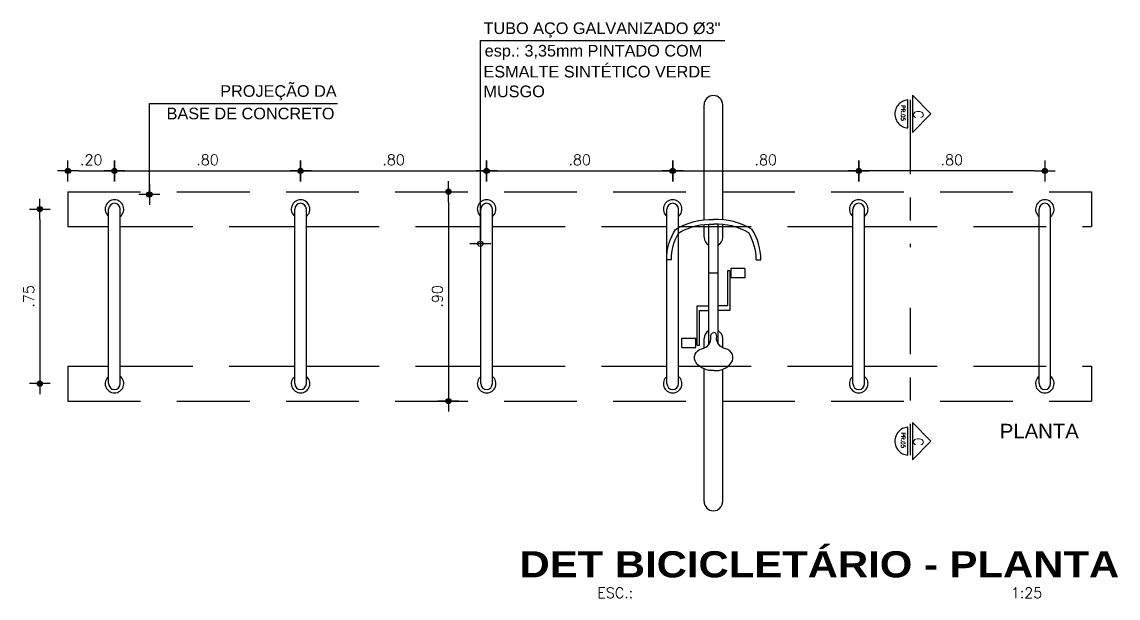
# Model space of a CAD drawing. Header units: millimetres. Extents: x 490 to 675, y -160 to -87.
# Drawn here: x 502.586 to 507.299, y -105.623 to -103.147 of the extents above; entities that cross this region are included whole.
import ezdxf
from ezdxf.enums import TextEntityAlignment as Align

# ---------------------------------------------------------------- set-up
doc = ezdxf.new("R2010")
doc.units = ezdxf.units.MM
doc.header["$LTSCALE"] = 2.5
for name, pattern in [('CENTER', [50.8, 31.75, -6.35, 6.35, -6.35]), ('DASHED2', [0.375, 0.25, -0.125]), ('HIDDEN2', [0.1875, 0.125, -0.0625])]:
    doc.linetypes.add(name, pattern=pattern)
for name, color, linetype in [('AN_TEXTOS', 2, 'Continuous'), ('ARQ_LAYOUT', 5, 'Continuous'), ('ARQ_PROJEÇÃO', 8, 'DASHED2'), ('ARQ_VISTA1', 7, 'Continuous'), ('ARQ_VISTA2', 2, 'Continuous'), ('COTAS', 1, 'Continuous'), ('LAYOUT', 1, 'Continuous'), ('LCORTE', 2, 'CENTER'), ('TEXTO', 2, 'Continuous'), ('TEXTOS', 2, 'Continuous'), ('TITULO', 2, 'Continuous')]:
    doc.layers.add(name, color=color, linetype=linetype)
doc.styles.add('ARIAL', font='arial.ttf')
doc.styles.add('COTA200', font='ROMANS.SHX')
doc.styles.add('COTA25', font='romans.shx')
doc.styles.add('ROMANS', font='romans', dxfattribs={"oblique": 15})
doc.styles.add('TIT200', font='')
doc.styles.get('TIT200').set_extended_font_data('Arial Black')
doc.dimstyles.new('COTA25', dxfattribs={"dimtxt": 0.045, "dimasz": 0.045, "dimexe": 0.05, "dimexo": 0.95, "dimgap": 0.025, "dimtad": 1, "dimzin": 4, "dimdsep": 46, "dimtxsty": 'COTA25', "dimblk": 'bola', "dimcen": -0.1, "dimdle": 0.05, "dimse1": 1, "dimse2": 1, "dimclrd": 256, "dimclre": 3, "dimclrt": 2, "dimadec": 0, "dimazin": 0, "dimtfac": 1, "dimtix": 1, "dimtmove": 2, "dimatfit": 3, "dimldrblk": 'USERTICK', "dimfxl": 1, "dimtvp": 2.5, "dimtolj": 1, "dimtzin": 4, "dimarcsym": 0})
doc.dimstyles.new('COTA25$0', dxfattribs={"dimtxt": 0.045, "dimasz": 0.045, "dimexe": 0.05, "dimexo": 0.95, "dimgap": 0.025, "dimtad": 1, "dimzin": 4, "dimdsep": 46, "dimtxsty": 'COTA25', "dimblk": 'bola', "dimcen": -0.1, "dimdle": 0.05, "dimse1": 1, "dimse2": 1, "dimclrd": 256, "dimclre": 3, "dimclrt": 2, "dimadec": 0, "dimazin": 0, "dimtfac": 1, "dimtix": 1, "dimtmove": 2, "dimatfit": 3, "dimldrblk": 'USERTICK', "dimfxl": 1, "dimtvp": 2.5, "dimtolj": 1, "dimtzin": 4, "dimarcsym": 0})
doc.dimstyles.new('COTA25$7', dxfattribs={"dimtxt": 0.045, "dimasz": 0.045, "dimexe": 0.05, "dimexo": 0.95, "dimgap": 0.01, "dimtad": 1, "dimzin": 4, "dimdsep": 46, "dimtxsty": 'COTA25', "dimblk1": 'OPEN30', "dimblk2": 'OPEN30', "dimsah": 1, "dimcen": -0.1, "dimdle": 0.05, "dimse1": 1, "dimse2": 1, "dimclrd": 256, "dimclre": 3, "dimclrt": 2, "dimadec": 0, "dimazin": 0, "dimtfac": 1, "dimtix": 1, "dimtmove": 2, "dimatfit": 3, "dimldrblk": 'bola', "dimfxl": 1, "dimtvp": 2.5, "dimtolj": 1, "dimtzin": 4, "dimarcsym": 0})

# ---------------------------------------------------------------- blocks, each defined once
blk = doc.blocks.new('USERTICK')
at = {"color": 0}
for p, q in [((-1, 0), (1, 0)), ((0, 1), (0, -1))]:
    blk.add_line(p, q, dxfattribs=at)
blk.add_circle((0, 0), 0.25, dxfattribs=at)
blk = doc.blocks.new('bola')
blk.add_hatch(color=0).paths.add_polyline_path([(-0.25, 0, 1), (0.25, 0, 1)])
at = {"color": 0}
for p, q in [((-1, 0), (-0.25, 0)), ((0, 1), (0, 0.25)), ((0.25, 0), (1, 0)), ((0, -0.25), (0, -1))]:
    blk.add_line(p, q, dxfattribs=at)
blk.add_circle((0, 0), 0.25, dxfattribs=at)
blk = doc.blocks.new('*D60')
at = {"layer": 'COTAS', "lineweight": -2}
blk.add_line((502.8293, -103.7868), (502.9393, -103.7868), dxfattribs=at)
at = {"layer": 'DEFPOINTS', "color": 0}
for p in [(502.9843, -103.7868), (502.7843, -103.9512), (502.9843, -103.9512)]:
    blk.add_point(p, dxfattribs=at)
at = {"layer": 'COTAS', "lineweight": -2, "xscale": 0.045, "yscale": 0.045, "zscale": 0.045, "rotation": 180}
blk.add_blockref('bola', (502.7843, -103.7868), dxfattribs=at)
at = {"layer": 'COTAS', "lineweight": -2, "xscale": 0.045, "yscale": 0.045, "zscale": 0.045}
blk.add_blockref('bola', (502.9843, -103.7868), dxfattribs=at)
at = {"layer": 'COTAS', "color": 2, "insert": (502.8843, -103.7393), "char_height": 0.045, "attachment_point": 5, "style": 'COTA25'}
blk.add_mtext('\\A1;.20', dxfattribs=at)
blk = doc.blocks.new('*D61')
at = {"layer": 'COTAS', "lineweight": -2}
blk.add_line((503.0293, -103.7868), (503.7393, -103.7868), dxfattribs=at)
at = {"layer": 'DEFPOINTS', "color": 0}
for p in [(503.7843, -103.7868), (502.9843, -103.9512), (503.7843, -103.9512)]:
    blk.add_point(p, dxfattribs=at)
at = {"layer": 'COTAS', "lineweight": -2, "xscale": 0.045, "yscale": 0.045, "zscale": 0.045, "rotation": 180}
blk.add_blockref('bola', (502.9843, -103.7868), dxfattribs=at)
at = {"layer": 'COTAS', "lineweight": -2, "xscale": 0.045, "yscale": 0.045, "zscale": 0.045}
blk.add_blockref('bola', (503.7843, -103.7868), dxfattribs=at)
at = {"layer": 'COTAS', "color": 2, "insert": (503.3843, -103.7393), "char_height": 0.045, "attachment_point": 5, "style": 'COTA25'}
blk.add_mtext('\\A1;.80', dxfattribs=at)
blk = doc.blocks.new('*D62')
at = {"layer": 'COTAS', "lineweight": -2}
blk.add_line((503.8293, -103.7868), (504.5393, -103.7868), dxfattribs=at)
at = {"layer": 'DEFPOINTS', "color": 0}
for p in [(504.5843, -103.7868), (503.7843, -103.9512), (504.5843, -103.9512)]:
    blk.add_point(p, dxfattribs=at)
at = {"layer": 'COTAS', "lineweight": -2, "xscale": 0.045, "yscale": 0.045, "zscale": 0.045, "rotation": 180}
blk.add_blockref('bola', (503.7843, -103.7868), dxfattribs=at)
at = {"layer": 'COTAS', "lineweight": -2, "xscale": 0.045, "yscale": 0.045, "zscale": 0.045}
blk.add_blockref('bola', (504.5843, -103.7868), dxfattribs=at)
at = {"layer": 'COTAS', "color": 2, "insert": (504.1843, -103.7393), "char_height": 0.045, "attachment_point": 5, "style": 'COTA25'}
blk.add_mtext('\\A1;.80', dxfattribs=at)
blk = doc.blocks.new('*D63')
at = {"layer": 'COTAS', "lineweight": -2}
blk.add_line((504.6293, -103.7868), (505.3393, -103.7868), dxfattribs=at)
at = {"layer": 'DEFPOINTS', "color": 0}
for p in [(505.3843, -103.7868), (504.5843, -103.9512), (505.3843, -103.9512)]:
    blk.add_point(p, dxfattribs=at)
at = {"layer": 'COTAS', "lineweight": -2, "xscale": 0.045, "yscale": 0.045, "zscale": 0.045, "rotation": 180}
blk.add_blockref('bola', (504.5843, -103.7868), dxfattribs=at)
at = {"layer": 'COTAS', "lineweight": -2, "xscale": 0.045, "yscale": 0.045, "zscale": 0.045}
blk.add_blockref('bola', (505.3843, -103.7868), dxfattribs=at)
at = {"layer": 'COTAS', "color": 2, "insert": (504.9843, -103.7393), "char_height": 0.045, "attachment_point": 5, "style": 'COTA25'}
blk.add_mtext('\\A1;.80', dxfattribs=at)
blk = doc.blocks.new('*D64')
at = {"layer": 'COTAS', "lineweight": -2}
blk.add_line((505.4293, -103.7868), (506.1393, -103.7868), dxfattribs=at)
at = {"layer": 'DEFPOINTS', "color": 0}
for p in [(506.1843, -103.7868), (505.3843, -103.9512), (506.1843, -103.9512)]:
    blk.add_point(p, dxfattribs=at)
at = {"layer": 'COTAS', "lineweight": -2, "xscale": 0.045, "yscale": 0.045, "zscale": 0.045, "rotation": 180}
blk.add_blockref('bola', (505.3843, -103.7868), dxfattribs=at)
at = {"layer": 'COTAS', "lineweight": -2, "xscale": 0.045, "yscale": 0.045, "zscale": 0.045}
blk.add_blockref('bola', (506.1843, -103.7868), dxfattribs=at)
at = {"layer": 'COTAS', "color": 2, "insert": (505.7843, -103.7393), "char_height": 0.045, "attachment_point": 5, "style": 'COTA25'}
blk.add_mtext('\\A1;.80', dxfattribs=at)
blk = doc.blocks.new('*D65')
at = {"layer": 'COTAS', "lineweight": -2}
blk.add_line((502.6634, -103.9962), (502.6634, -104.6562), dxfattribs=at)
at = {"layer": 'DEFPOINTS', "color": 0}
for p in [(502.9843, -103.9512), (502.6634, -104.7012), (502.9843, -104.7012)]:
    blk.add_point(p, dxfattribs=at)
at = {"layer": 'COTAS', "lineweight": -2, "xscale": 0.045, "yscale": 0.045, "zscale": 0.045}
for p, rotation in [((502.6634, -103.9512), 90), ((502.6634, -104.7012), 270)]:
    blk.add_blockref('bola', p, dxfattribs=dict(at, rotation=rotation))
at = {"layer": 'COTAS', "color": 2, "insert": (502.6159, -104.3262), "char_height": 0.045, "attachment_point": 5, "rotation": 90, "style": 'COTA25'}
blk.add_mtext('\\A1;.75', dxfattribs=at)
blk = doc.blocks.new('Bike')
at = {"layer": 'LAYOUT'}
for p, q in [((-0.7057, 0.1806), (-0.7057, 0.2006)), ((-1.0835, 0.1348), (-1.0435, 0.1348)), ((-1.0835, 0.1348), (-1.0835, 0.0748)), ((-1.0435, 0.1348), (-1.0435, 0.0748)), ((-1.0835, 0.0748), (-1.0435, 0.0748)), ((-1.0735, 0.0698), (-0.9035, 0.0698)), ((-1.0735, 0.0698), (-1.0735, 0.0598)), ((-1.0735, 0.0598), (-0.9235, 0.0598)), ((-1.0685, 0.0748), (-1.0685, 0.0698)), ((-1.0635, 0.0748), (-1.0635, 0.0698)), ((-1.0585, 0.0748), (-1.0585, 0.0698)), ((-0.9235, 0.0598), (-0.9235, 0.0198)), ((-0.9035, 0.0698), (-0.9035, 0.0198)), ((-1.7448, 0.0398), (-1.1755, 0.0398)), ((-1.0862, 0.0398), (-1.0448, 0.0398)), ((-1.0707, 0.0198), (-0.5526, 0.0198)), ((-0.7635, -0.0202), (-0.7635, 0.0198)), ((-0.6094, 0.0398), (-0.5542, 0.0398)), ((-0.5341, 0.0398), (-0.04, 0.0398)), ((-1.7448, -0.0402), (-1.1769, -0.0402)), ((-1.0847, -0.0402), (-1.0448, -0.0402)), ((-1.0655, -0.0202), (-0.5525, -0.0202)), ((-0.9235, -0.0702), (-0.9235, -0.0202)), ((-0.9035, -0.0602), (-0.9035, -0.0202)), ((-0.6094, -0.0402), (-0.5538, -0.0402)), ((-0.5337, -0.0402), (-0.0414, -0.0402)), ((-0.7535, -0.0702), (-0.9235, -0.0702)), ((-0.7535, -0.0602), (-0.9035, -0.0602)), ((-0.7835, -0.1352), (-0.7835, -0.0752)), ((-0.7435, -0.0752), (-0.7835, -0.0752)), ((-0.7685, -0.0752), (-0.7685, -0.0702)), ((-0.7635, -0.0752), (-0.7635, -0.0702)), ((-0.7585, -0.0752), (-0.7585, -0.0702)), ((-0.7535, -0.0702), (-0.7535, -0.0602)), ((-0.7435, -0.1352), (-0.7435, -0.0752)), ((-0.7435, -0.1352), (-0.7835, -0.1352)), ((-0.7057, -0.1843), (-0.7057, -0.2043))]:
    blk.add_line(p, q, dxfattribs=at)
for points in [[(-0.7057, 0.2006, -0.142395), (-0.5753, 0.1627, -0.145267), (-0.5326, -0.0026, -0.145267)], [(-0.7057, 0.1806, -0.137013), (-0.59, 0.1483, -0.140936), (-0.5526, -0.0019, 3.593094)], [(-1.1823, -0.0019, -0.258866), (-1.1491, 0.0732, -0.559336), (-1.0891, 0.0497, 0.400185), (-1.0357, 0.0106, -0.402407), (-1.0187, -0.0019, 1.339464)], [(-1.1823, -0.0019, 0.258866), (-1.1491, -0.0769, 0.559336), (-1.0891, -0.0534, -0.400185), (-1.0357, -0.0143, 0.402407), (-1.0187, -0.0019, -1.339464)], [(-0.7057, -0.2043, 0.142395), (-0.5753, -0.1664, 0.145267), (-0.5326, -0.0011, 0.145267)], [(-0.7057, -0.1843, 0.137013), (-0.59, -0.152, 0.140936), (-0.5526, -0.0019, -3.593094)]]:
    blk.add_lwpolyline(points, format="xyb", dxfattribs=at)
for centre, start, end in [((-1.7448, -0.0002), 90, 270), ((-1.0448, -0.0002), 30, 90), ((-0.6094, -0.0002), 90, 150), ((-0.04, -0.0002), 270, 90), ((-1.0448, -0.0002), 270, 330), ((-0.6094, -0.0002), 210, 270)]:
    blk.add_arc(centre, 0.04, start, end, dxfattribs=at)
blk = doc.blocks.new('A$C37BF6A88')
at = {"layer": 'ARQ_VISTA1', "color": 8}
for centre, start, end in [((0, 0.75), 308.6822, 231.3178), ((0, 0), 128.6822, 51.3178)]:
    blk.add_arc(centre, 0.04, start, end, dxfattribs=at)
at = {"layer": 'ARQ_VISTA2'}
for p, q in [((-0.025, 0), (-0.025, 0.75)), ((0.025, 0), (0.025, 0.75))]:
    blk.add_line(p, q, dxfattribs=at)
for centre, start, end in [((0, 0.75), 0, 180), ((0, 0), 180, 0)]:
    blk.add_arc(centre, 0.025, start, end, dxfattribs=at)
blk = doc.blocks.new('*D67')
at = {"layer": 'COTAS', "lineweight": -2}
blk.add_line((504.4201, -103.9212), (504.4201, -104.7312), dxfattribs=at)
at = {"layer": 'DEFPOINTS', "color": 0}
for p in [(505.026, -103.8762), (504.4201, -104.7762), (505.026, -104.7762)]:
    blk.add_point(p, dxfattribs=at)
at = {"layer": 'COTAS', "lineweight": -2, "xscale": 0.045, "yscale": 0.045, "zscale": 0.045}
for p, rotation in [((504.4201, -103.8762), 90), ((504.4201, -104.7762), 270)]:
    blk.add_blockref('bola', p, dxfattribs=dict(at, rotation=rotation))
at = {"layer": 'COTAS', "color": 2, "insert": (504.3726, -104.3262), "char_height": 0.045, "attachment_point": 5, "rotation": 90, "style": 'COTA25'}
blk.add_mtext('\\A1;.90', dxfattribs=at)
blk = doc.blocks.new('*D68')
at = {"layer": 'COTAS', "lineweight": -2}
blk.add_line((506.9393, -103.7868), (506.2293, -103.7868), dxfattribs=at)
at = {"layer": 'DEFPOINTS', "color": 0}
for p in [(506.1843, -103.7868), (506.1843, -103.9512), (506.9843, -103.9512)]:
    blk.add_point(p, dxfattribs=at)
at = {"layer": 'COTAS', "lineweight": -2, "xscale": 0.045, "yscale": 0.045, "zscale": 0.045, "rotation": 180}
blk.add_blockref('bola', (506.1843, -103.7868), dxfattribs=at)
at = {"layer": 'COTAS', "lineweight": -2, "xscale": 0.045, "yscale": 0.045, "zscale": 0.045}
blk.add_blockref('bola', (506.9843, -103.7868), dxfattribs=at)
at = {"layer": 'COTAS', "color": 2, "insert": (506.5843, -103.7393), "char_height": 0.045, "attachment_point": 5, "style": 'COTA25'}
blk.add_mtext('\\A1;.80', dxfattribs=at)
blk = doc.blocks.new('Ind-cor')
at = {"color": 2}
for p, q in [((-0.117, 0.059), (0.35, 0.525)), ((0.816, 0.059), (0.35, 0.525)), ((-0.117, 0.059), (0.816, 0.059)), ((0, -0.059), (0.7, -0.059))]:
    blk.add_line(p, q, dxfattribs=at)
blk.add_line((0, 0), (0.7, 0))
blk.add_arc((0.35, -0.029), 0.351, 184.7802, 355.2198, dxfattribs=at)
at = {"color": 2, "style": 'ROMANS', "flags": 4}
blk.add_attdef('N', (0.239, 0.09), '', height=0.24, dxfattribs=at)
at = {"layer": 'TEXTOS', "style": 'ROMANS'}
blk.add_text('PR.05', height=0.1, dxfattribs=at).set_placement((0.129, -0.223))

msp = doc.modelspace()

# ---------------------------------------------------------------- linework, layer by layer
at = {"layer": 'ARQ_PROJEÇÃO', "linetype": 'HIDDEN2'}
for p, q in [((502.7843, -103.8762), (507.1843, -103.8762)), ((503.0093, -104.0262), (503.7593, -104.0262)), ((503.8093, -104.0262), (504.5593, -104.0262)), ((504.6093, -104.0262), (505.3593, -104.0262)), ((505.4093, -104.0262), (506.1593, -104.0262)), ((506.2093, -104.0262), (507.1843, -104.0262)), ((503.0093, -104.6262), (503.7593, -104.6262)), ((503.8093, -104.6262), (504.5593, -104.6262)), ((504.6093, -104.6262), (505.3593, -104.6262)), ((505.4093, -104.6262), (506.1593, -104.6262)), ((506.2093, -104.6262), (507.1843, -104.6262)), ((502.7843, -104.7762), (507.1843, -104.7762))]:
    msp.add_line(p, q, dxfattribs=at)
at = {"layer": 'ARQ_PROJEÇÃO'}
for p, q in [((502.7843, -103.8762), (502.7843, -104.0262)), ((507.1843, -103.8762), (507.1843, -104.0262)), ((502.7843, -104.0262), (502.9593, -104.0262)), ((502.7843, -104.6262), (502.9593, -104.6262)), ((502.7843, -104.6262), (502.7843, -104.7762)), ((507.1843, -104.6262), (507.1843, -104.7762))]:
    msp.add_line(p, q, dxfattribs=at)
at = {"layer": 'LCORTE', "ltscale": 0.0025}
for p, q in [((506.4046, -103.6021), (506.4046, -104.1146)), ((506.4046, -104.3759), (506.4046, -104.8884))]:
    msp.add_line(p, q, dxfattribs=at)

# ---------------------------------------------------------------- block references
at = {"layer": 'ARQ_LAYOUT', "rotation": 90}
msp.add_blockref('Bike', (505.5591, -103.4627), dxfattribs=at)
at = {"layer": 'ARQ_VISTA2'}
for p in [(502.9843, -104.7012), (503.7843, -104.7012), (504.5843, -104.7012), (505.3843, -104.7012), (506.1843, -104.7012), (506.9843, -104.7012)]:
    msp.add_blockref('A$C37BF6A88', p, dxfattribs=at)
at = {"layer": 'LCORTE'}
ref = msp.add_blockref('Ind-cor', (506.4046, -103.482), dxfattribs=dict(at, xscale=0.1716000000001259, yscale=0.1716000000001259, zscale=0.1716000000001259, rotation=270))
ref.add_attrib('N', 'C', (506.42, -103.5261), dxfattribs={"layer": '0', "color": 2, "height": 0.0412, "rotation": 270, "style": 'ROMANS'})
ref = msp.add_blockref('Ind-cor', (506.4046, -104.8884), dxfattribs=dict(at, xscale=0.1716000000001259, yscale=0.1716000000001259, zscale=0.1716000000001259, rotation=270))
ref.add_attrib('N', 'C', (506.42, -104.9325), dxfattribs={"layer": '0', "color": 2, "height": 0.0412, "rotation": 270, "style": 'ROMANS'})

# ---------------------------------------------------------------- texts
at = {"layer": 'AN_TEXTOS', "style": 'ARIAL'}
msp.add_text('PLANTA', height=0.0625, dxfattribs=at).set_placement((506.7906, -104.9364))
at = {"layer": 'TEXTO', "style": 'ARIAL'}
for s, p in [('TUBO AÇO GALVANIZADO %%C3"  ', (504.571, -103.1986)), ('esp.: 3,35mm PINTADO COM ', (504.576, -103.2953)), ('ESMALTE SINTÉTICO VERDE', (504.5707, -103.3853)), ('PROJEÇÃO DA', (503.439, -103.4685)), ('MUSGO', (504.5707, -103.4701)), ('BASE DE CONCRETO', (503.2085, -103.5652))]:
    msp.add_text(s, height=0.05, dxfattribs=at).set_placement(p)
at = {"layer": 'TITULO'}
for s, height, style, p in [('DET BICICLETÁRIO - PLANTA', 0.1125, 'TIT200', (506.0149, -105.4777)), ('ESC.:                                                1:25', 0.045, 'COTA200', (506.0166, -105.6003))]:
    msp.add_text(s, height=height, dxfattribs=dict(at, style=style)).set_placement(p, align=Align.MIDDLE_CENTER)

# ---------------------------------------------------------------- dimensions: what is measured, and where the dimension line sits
at = {"layer": 'COTAS'}
dim = msp.add_aligned_dim(p1=(502.7843, -103.9512), p2=(502.9843, -103.9512), distance=0.1644, dimstyle='COTA25$0', override={"dimclrt": 2}, dxfattribs=at)
dim.commit()
dim.dimension.update_dxf_attribs({"geometry": '*D60', "text_midpoint": (502.8843, -103.7393)})
for base, p1, p2, picture, middle in [((503.7843, -103.7868), (502.9843, -103.9512), (503.7843, -103.9512), '*D61', (503.3843, -103.7393)), ((504.5843, -103.7868), (503.7843, -103.9512), (504.5843, -103.9512), '*D62', (504.1843, -103.7393)), ((505.3843, -103.7868), (504.5843, -103.9512), (505.3843, -103.9512), '*D63', (504.9843, -103.7393)), ((506.1843, -103.7868), (505.3843, -103.9512), (506.1843, -103.9512), '*D64', (505.7843, -103.7393))]:
    dim = msp.add_linear_dim(base=base, p1=p1, p2=p2, dimstyle='COTA25$0', override={"dimclrt": 2}, dxfattribs=at)
    dim.commit()
    dim.dimension.update_dxf_attribs({"geometry": picture, "text_midpoint": middle})
for base, p1, p2, angle, picture, middle in [((506.1843, -103.7868), (506.9843, -103.9512), (506.1843, -103.9512), 180, '*D68', (506.5843, -103.7393)), ((504.4201, -104.7762), (505.026, -103.8762), (505.026, -104.7762), 90, '*D67', (504.3726, -104.3262)), ((502.6634, -104.7012), (502.9843, -103.9512), (502.9843, -104.7012), 90, '*D65', (502.6159, -104.3262))]:
    dim = msp.add_linear_dim(base=base, p1=p1, p2=p2, angle=angle, dimstyle='COTA25$0', override={"dimclrt": 2}, dxfattribs=at)
    dim.commit()
    dim.dimension.update_dxf_attribs({"geometry": picture, "text_midpoint": middle})

# ---------------------------------------------------------------- leaders
at = {"layer": 'LAYOUT'}
msp.add_leader([(504.5573, -104.1002), (504.5573, -103.227), (505.6086, -103.227)], dimstyle='COTA25', dxfattribs=at)
msp.add_leader([(503.1342, -103.8883), (503.1342, -103.4969), (503.9427, -103.4969)], dimstyle='COTA25$7', override={"dimgap": 0.025, "dimpost": '', "dimclrd": 256, "dimclrt": 7}, dxfattribs=at)

doc.saveas('drawing.dxf')
